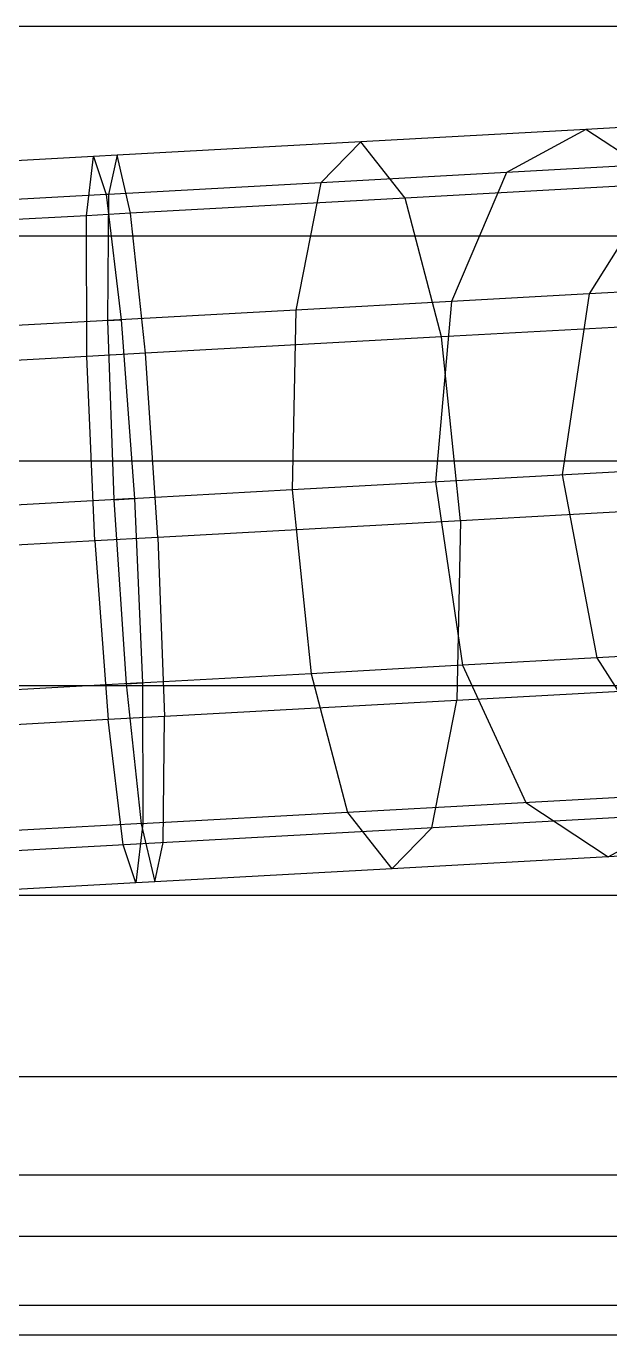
# Model space of a CAD drawing. Extents: x 11992 to 29481, y -6727 to 6811.
# Drawn here: x 14133.38 to 14144.59, y 1465.04 to 1490.18 of the extents above; entities that cross this region are included whole.
import ezdxf

# ---------------------------------------------------------------- set-up
doc = ezdxf.new("R2010")
doc.units = 0
doc.header["$MEASUREMENT"] = 0
doc.layers.get('0').update_dxf_attribs({"color": 8, "linetype": 'CONTINUOUS'})

msp = doc.modelspace()

# ---------------------------------------------------------------- linework, layer by layer
for p, q in [((14100.067, 1490.183, -1225.491), (14194.068, 1490.183, -1225.491)), ((14100.067, 1490.183, -1254.412), (14194.068, 1490.183, -1254.412)), ((14151.135, 1488.586, -1679.547), (14144.135, 1488.2, -1685.167)), ((14144.135, 1488.2, -1685.167), (14139.81, 1487.962, -1686.717)), ((14144.135, 1488.2, -1685.167), (14142.61, 1487.371, -1681.961)), ((14145.718, 1487.157, -1688.279), (14144.135, 1488.2, -1685.167)), ((14139.81, 1487.962, -1686.717), (14135.124, 1487.704, -1687.258)), ((14139.81, 1487.962, -1686.717), (14139.042, 1487.175, -1683.24)), ((14140.659, 1486.878, -1690.092), (14139.81, 1487.962, -1686.717)), ((14134.672, 1487.679, -1687.258), (14129.986, 1487.421, -1686.717)), ((14134.536, 1486.541, -1690.701), (14134.672, 1487.679, -1687.258)), ((14135.124, 1487.704, -1687.258), (14134.672, 1487.679, -1687.258)), ((14134.672, 1487.679, -1687.258), (14134.917, 1486.948, -1683.712)), ((14135.124, 1487.704, -1687.258), (14134.961, 1486.95, -1683.712)), ((14135.384, 1486.588, -1690.701), (14135.124, 1487.704, -1687.258)), ((14148.397, 1487.69, -1677.315), (14142.61, 1487.371, -1681.961)), ((14145.764, 1487.545, -1679.952), (14144.2, 1485.038, -1677.834)), ((14139.042, 1487.175, -1683.24), (14134.961, 1486.95, -1683.712)), ((14139.042, 1487.175, -1683.24), (14138.558, 1484.727, -1680.595)), ((14142.61, 1487.371, -1681.961), (14139.042, 1487.175, -1683.24)), ((14145.718, 1487.157, -1688.279), (14140.659, 1486.878, -1690.092)), ((14142.61, 1487.371, -1681.961), (14141.552, 1484.892, -1679.522)), ((14134.917, 1486.948, -1683.712), (14130.837, 1486.723, -1683.24)), ((14134.961, 1486.95, -1683.712), (14134.917, 1486.948, -1683.712)), ((14134.917, 1486.948, -1683.712), (14135.205, 1484.542, -1681.013)), ((14134.961, 1486.95, -1683.712), (14134.939, 1484.528, -1681.013)), ((14140.659, 1486.878, -1690.092), (14135.384, 1486.588, -1690.701)), ((14141.359, 1484.214, -1692.461), (14140.659, 1486.878, -1690.092)), ((14134.536, 1486.541, -1690.701), (14129.262, 1486.251, -1690.092)), ((14135.384, 1486.588, -1690.701), (14134.536, 1486.541, -1690.701)), ((14134.546, 1483.839, -1693.119), (14134.536, 1486.541, -1690.701)), ((14135.671, 1483.9, -1693.119), (14135.384, 1486.588, -1690.701)), ((14100.067, 1486.156, -1256.08), (14194.068, 1486.156, -1256.08)), ((14100.067, 1486.156, -1223.823), (14194.068, 1486.156, -1223.823)), ((14146.415, 1485.16, -1675.616), (14144.2, 1485.038, -1677.834)), ((14141.552, 1484.892, -1679.522), (14138.558, 1484.727, -1680.595)), ((14141.552, 1484.892, -1679.522), (14141.243, 1481.426, -1678.501)), ((14144.2, 1485.038, -1677.834), (14141.552, 1484.892, -1679.522)), ((14144.2, 1485.038, -1677.834), (14143.68, 1481.561, -1676.948)), ((14138.558, 1484.727, -1680.595), (14134.939, 1484.528, -1681.013)), ((14138.558, 1484.727, -1680.595), (14138.489, 1481.275, -1679.488)), ((14135.205, 1484.542, -1681.013), (14131.586, 1484.343, -1680.595)), ((14134.939, 1484.528, -1681.013), (14135.205, 1484.542, -1681.013)), ((14134.939, 1484.528, -1681.013), (14135.063, 1481.086, -1679.884)), ((14135.205, 1484.542, -1681.013), (14135.459, 1481.108, -1679.884)), ((14146.933, 1484.521, -1690.464), (14141.359, 1484.214, -1692.461)), ((14141.359, 1484.214, -1692.461), (14135.671, 1483.9, -1693.119)), ((14141.724, 1480.682, -1693.191), (14141.359, 1484.214, -1692.461)), ((14135.671, 1483.9, -1693.119), (14134.546, 1483.839, -1693.119)), ((14135.909, 1480.362, -1693.863), (14135.671, 1483.9, -1693.119)), ((14134.546, 1483.839, -1693.119), (14128.858, 1483.525, -1692.461)), ((14134.699, 1480.295, -1693.863), (14134.546, 1483.839, -1693.119)), ((14100.067, 1481.834, -1223.254), (14194.068, 1481.834, -1223.254)), ((14100.067, 1481.834, -1256.649), (14194.068, 1481.834, -1256.649)), ((14145.72, 1481.673, -1674.906), (14138.489, 1481.275, -1679.488)), ((14141.243, 1481.426, -1678.501), (14141.766, 1477.904, -1679.174)), ((14143.68, 1481.561, -1676.948), (14144.343, 1478.045, -1677.532)), ((14135.459, 1481.108, -1679.884), (14132.033, 1480.919, -1679.488)), ((14138.489, 1481.275, -1679.488), (14135.063, 1481.086, -1679.884)), ((14135.063, 1481.086, -1679.884), (14135.459, 1481.108, -1679.884)), ((14135.459, 1481.108, -1679.884), (14135.611, 1477.565, -1680.628)), ((14138.489, 1481.275, -1679.488), (14138.854, 1477.743, -1680.217)), ((14135.063, 1481.086, -1679.884), (14135.301, 1477.548, -1680.628)), ((14147.457, 1480.998, -1691.136), (14141.724, 1480.682, -1693.191)), ((14141.724, 1480.682, -1693.191), (14135.909, 1480.362, -1693.863)), ((14141.724, 1480.682, -1693.191), (14141.655, 1477.23, -1692.084)), ((14135.909, 1480.362, -1693.863), (14134.699, 1480.295, -1693.863)), ((14135.909, 1480.362, -1693.863), (14136.033, 1476.92, -1692.734)), ((14134.699, 1480.295, -1693.863), (14123.15, 1479.659, -1691.137)), ((14134.699, 1480.295, -1693.863), (14134.953, 1476.861, -1692.734)), ((14146.497, 1478.164, -1675.374), (14144.343, 1478.045, -1677.532)), ((14141.766, 1477.904, -1679.174), (14138.854, 1477.743, -1680.217)), ((14144.343, 1478.045, -1677.532), (14141.766, 1477.904, -1679.174)), ((14141.766, 1477.904, -1679.174), (14142.982, 1475.267, -1681.359)), ((14144.343, 1478.045, -1677.532), (14146.011, 1475.434, -1679.429)), ((14138.854, 1477.743, -1680.217), (14135.301, 1477.548, -1680.628)), ((14138.854, 1477.743, -1680.217), (14139.555, 1475.079, -1682.587)), ((14100.067, 1477.513, -1223.823), (14194.068, 1477.513, -1223.823)), ((14100.067, 1477.513, -1256.08), (14194.068, 1477.513, -1256.08)), ((14135.611, 1477.565, -1680.628), (14132.058, 1477.369, -1680.217)), ((14135.301, 1477.548, -1680.628), (14135.611, 1477.565, -1680.628)), ((14135.301, 1477.548, -1680.628), (14135.588, 1474.86, -1683.045)), ((14135.611, 1477.565, -1680.628), (14135.621, 1474.862, -1683.045)), ((14147.147, 1477.532, -1690.116), (14141.655, 1477.23, -1692.084)), ((14141.655, 1477.23, -1692.084), (14136.033, 1476.92, -1692.734)), ((14141.172, 1474.782, -1689.438), (14141.655, 1477.23, -1692.084)), ((14134.953, 1476.861, -1692.734), (14123.838, 1476.249, -1690.116)), ((14136.033, 1476.92, -1692.734), (14134.953, 1476.861, -1692.734)), ((14135.241, 1474.456, -1690.035), (14134.953, 1476.861, -1692.734)), ((14136.011, 1474.498, -1690.035), (14136.033, 1476.92, -1692.734)), ((14146.011, 1475.434, -1679.429), (14139.555, 1475.079, -1682.587)), ((14139.555, 1475.079, -1682.587), (14135.588, 1474.86, -1683.045)), ((14139.555, 1475.079, -1682.587), (14140.403, 1473.995, -1685.962)), ((14142.982, 1475.267, -1681.359), (14144.564, 1474.224, -1684.471)), ((14146.089, 1475.053, -1687.676), (14125.163, 1473.901, -1687.676)), ((14135.621, 1474.862, -1683.045), (14131.654, 1474.644, -1682.587)), ((14135.621, 1474.862, -1683.045), (14135.485, 1473.724, -1686.488)), ((14135.588, 1474.86, -1683.045), (14135.621, 1474.862, -1683.045)), ((14135.588, 1474.86, -1683.045), (14135.848, 1473.744, -1686.488)), ((14144.564, 1474.224, -1684.471), (14146.089, 1475.053, -1687.676)), ((14140.403, 1473.995, -1685.962), (14141.172, 1474.782, -1689.438)), ((14135.485, 1473.724, -1686.488), (14135.241, 1474.456, -1690.035)), ((14135.848, 1473.744, -1686.488), (14136.011, 1474.498, -1690.035)), ((14148.236, 1474.426, -1682.131), (14144.564, 1474.224, -1684.471)), ((14144.564, 1474.224, -1684.471), (14140.403, 1473.995, -1685.962)), ((14140.403, 1473.995, -1685.962), (14135.848, 1473.744, -1686.488)), ((14135.485, 1473.724, -1686.488), (14130.931, 1473.473, -1685.962)), ((14135.848, 1473.744, -1686.488), (14135.485, 1473.724, -1686.488)), ((14100.067, 1473.486, -1254.412), (14194.068, 1473.486, -1254.412)), ((14100.067, 1473.486, -1225.491), (14194.068, 1473.486, -1225.491)), ((14100.067, 1470.006, -1251.742), (14194.068, 1470.006, -1251.742)), ((14100.067, 1470.006, -1228.161), (14194.068, 1470.006, -1228.161)), ((14100.067, 1468.114, -1229.884), (14194.068, 1468.114, -1229.884)), ((14100.067, 1468.114, -1250.018), (14194.068, 1468.114, -1250.018)), ((14100.067, 1466.938, -1231.787), (14194.068, 1466.938, -1231.787)), ((14100.067, 1466.938, -1248.115), (14194.068, 1466.938, -1248.115)), ((14100.067, 1465.611, -1235.621), (14194.068, 1465.611, -1235.621)), ((14100.067, 1465.611, -1244.282), (14194.068, 1465.611, -1244.282)), ((14100.067, 1465.041, -1239.951), (14194.068, 1465.041, -1239.951))]:
    msp.add_line(p, q)

doc.saveas('drawing.dxf')
